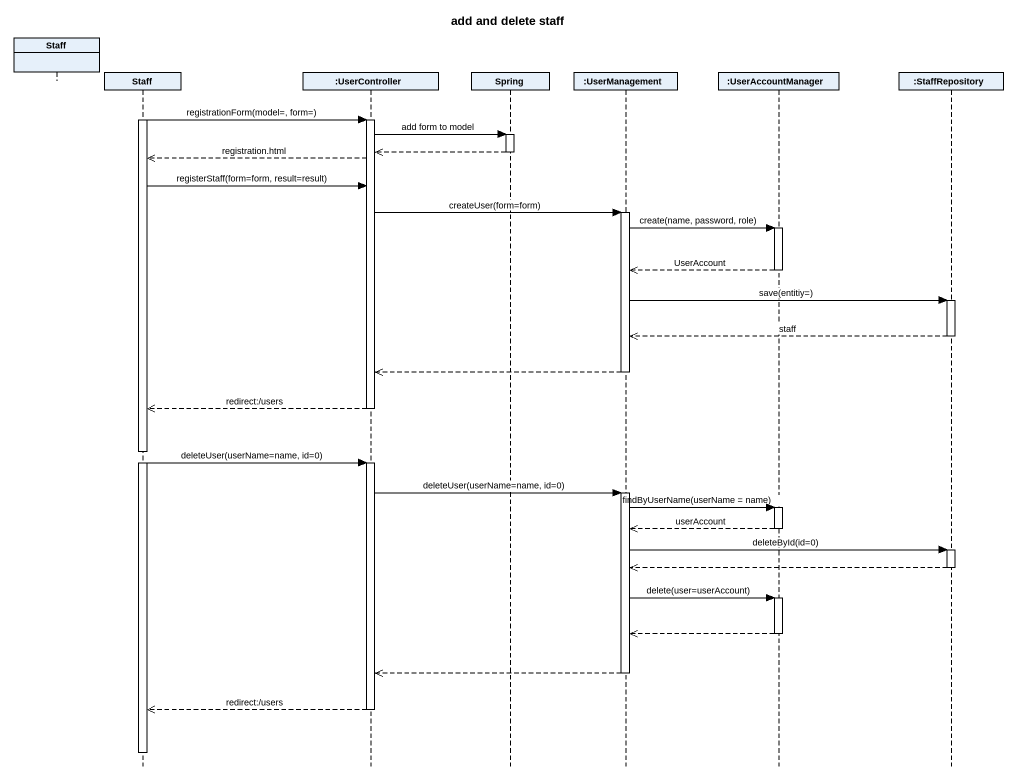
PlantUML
@startuml
title add and delete staff
hide footbox
participant Staff
participant "Staff" as Staff_2
participant ":UserController" as UserController
participant Spring
participant ":UserManagement" as UserManagement
participant ":UserAccountManager" as UserAccountManager
participant ":StaffRepository" as StaffRepository

activate Staff_2
Staff_2 -> UserController : registrationForm(model=, form=)
activate UserController
UserController -> Spring : add form to model
activate Spring
Spring -->> UserController
deactivate Spring
UserController -->> Staff_2 : registration.html
Staff_2 -> UserController : registerStaff(form=form, result=result)
UserController -> UserManagement : createUser(form=form)
activate UserManagement
UserManagement -> UserAccountManager : create(name, password, role)
activate UserAccountManager
UserAccountManager -->> UserManagement : UserAccount
deactivate UserAccountManager
UserManagement -> StaffRepository : save(entitiy=)
activate StaffRepository
StaffRepository -->> UserManagement : staff
deactivate StaffRepository
UserManagement -->> UserController
deactivate UserManagement
UserController -->> Staff_2 : redirect:/users
deactivate UserController
Staff_2 -> UserController : deleteUser(userName=name, id=0)
activate UserController
UserController -> UserManagement : deleteUser(userName=name, id=0)
activate UserManagement
UserManagement -> UserAccountManager : findByUserName(userName = name)
activate UserAccountManager
UserAccountManager -->> UserManagement : userAccount
deactivate UserAccountManager
UserManagement -> StaffRepository : deleteById(id=0)
activate StaffRepository
StaffRepository -->> UserManagement
deactivate StaffRepository
UserManagement -> UserAccountManager : delete(user=userAccount)
activate UserAccountManager
UserAccountManager -->> UserManagement
deactivate UserAccountManager
UserManagement -->> UserController
deactivate UserManagement
UserController -->> Staff_2 : redirect:/users
deactivate UserController
deactivate Staff_2
@enduml
